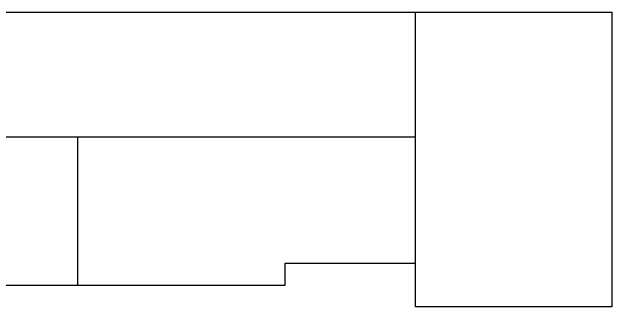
# Model space of a CAD drawing. Header units: millimetres. Extents: x 33705 to 37982, y -57970 to -55130.
# Drawn here: x 36056 to 37982, y -56549 to -55603 of the extents above; entities that cross this region are included whole.
import ezdxf

# ---------------------------------------------------------------- set-up
doc = ezdxf.new("R2010")
doc.units = ezdxf.units.MM
doc.header["$LTSCALE"] = 50
doc.layers.add('1', color=1, linetype='Continuous')
doc.layers.add('3', color=3, linetype='Continuous')

msp = doc.modelspace()

# ---------------------------------------------------------------- linework, layer by layer
at = {"layer": '1'}
msp.add_line((37351.309, -56548.516), (37351.309, -55602.516), dxfattribs=at)
at = {"layer": '3'}
for p, q in [((35796.309, -55602.516), (37982.309, -55602.516)), ((37982.309, -55602.516), (37982.309, -56548.516)), ((37982.309, -56548.516), (37351.309, -56548.516))]:
    msp.add_line(p, q, dxfattribs=at)
for points in [[(35796.309, -55602.516), (35796.309, -56478.516), (36932.809, -56478.516), (36932.809, -56408.516), (37351.309, -56408.516)], [(35796.309, -56002.516), (37351.309, -56002.516)], [(36267.309, -56478.516), (36267.309, -56002.516)]]:
    msp.add_lwpolyline(points, dxfattribs=at)

doc.saveas('drawing.dxf')
